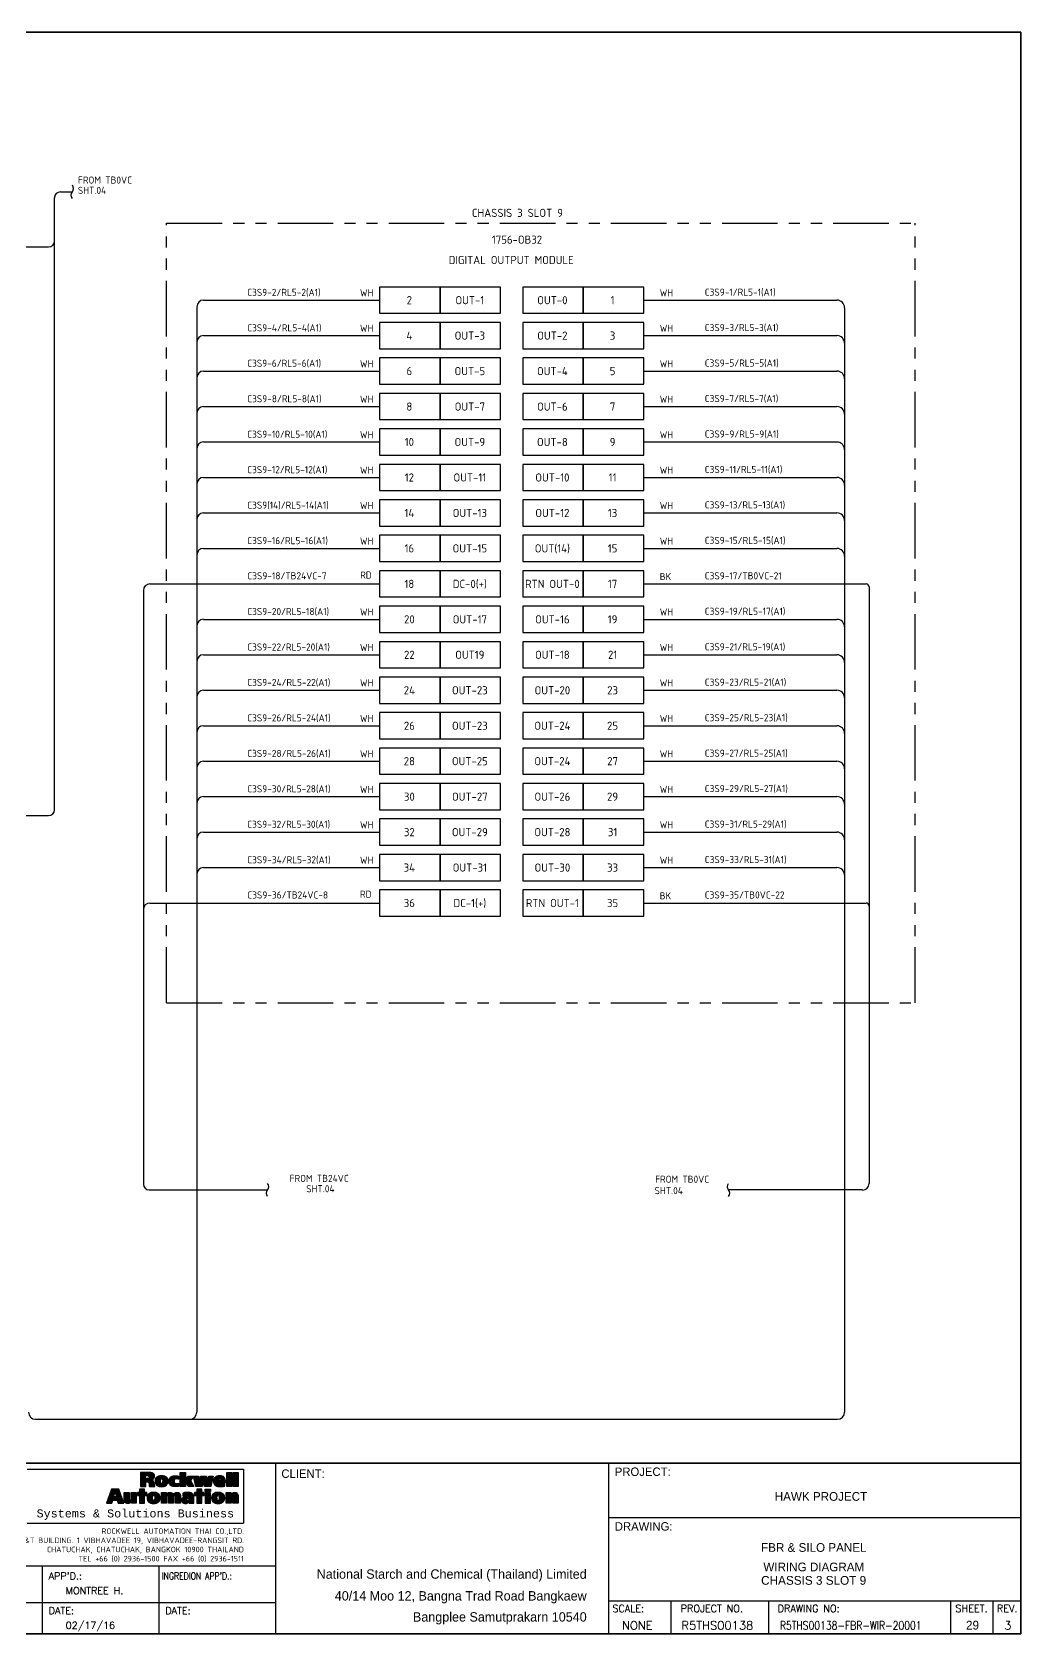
# Model space of a CAD drawing. Header units: inches. Extents: x 579627 to 667544, y 458630 to 507164.
# Drawn here: x 652572 to 654241, y 489908 to 492612 of the extents above; entities that cross this region are included whole.
import ezdxf
from ezdxf.enums import TextEntityAlignment as Align

# ---------------------------------------------------------------- set-up
doc = ezdxf.new("R2010")
doc.units = ezdxf.units.IN
doc.header["$MEASUREMENT"] = 0
doc.linetypes.add('PHANTOM2', pattern=[1.25, 0.625, -0.125, 0.125, -0.125, 0.125, -0.125])
for name, color, linetype in [('ASHADE', 7, 'Continuous'), ('GT_1', 9, 'Continuous'), ('HELPPOINT', 7, 'Continuous'), ('IE-EQUIP', 253, 'Continuous'), ('MEMBER', 7, 'Continuous'), ('RA_LOGO', 2, 'Continuous'), ('TITLE_BOX', 7, 'Continuous')]:
    doc.layers.add(name, color=color, linetype=linetype)
doc.styles.add('BOLD', font='monos.ttf')
doc.styles.add('HTX11', font='O8111901')
doc.styles.add('ISO3098B', font='ISO3098B.shx')
doc.styles.add('ROMANS', font='romans.shx', dxfattribs={"width": 0.85, "height": 25})
doc.styles.add('T1', font='browa.ttf', dxfattribs={"height": 1000})

# ---------------------------------------------------------------- blocks, each defined once
blk = doc.blocks.new('RA_LOGO1')
at = {"layer": 'RA_LOGO', "linetype": 'Continuous'}
h = blk.add_hatch(color=1, dxfattribs=at)
h.paths.add_polyline_path([(0.987, 0.539), (1.017, 0.539), (1.033, 0.538), (1.046, 0.533), (1.055, 0.521), (1.061, 0.505), (1.065, 0.484), (1.068, 0.461), (1.071, 0.439), (1.074, 0.42), (1.213, 0.42), (1.207, 0.439), (1.203, 0.46), (1.199, 0.482), (1.195, 0.504), (1.189, 0.526), (1.18, 0.545), (1.166, 0.562), (1.147, 0.575), (1.12, 0.583), (1.142, 0.59), (1.16, 0.598), (1.175, 0.609), (1.188, 0.621), (1.197, 0.637), (1.203, 0.655), (1.205, 0.677), (1.204, 0.694), (1.2, 0.709), (1.194, 0.723), (1.185, 0.734), (1.175, 0.744), (1.162, 0.752), (1.147, 0.759), (1.131, 0.763), (1.112, 0.767), (1.092, 0.769), (1.07, 0.77), (0.853, 0.77), (0.853, 0.42), (0.987, 0.42)])
h.paths.add_polyline_path([(0.981, 0.617), (0.981, 0.692), (1.018, 0.692), (1.044, 0.689), (1.063, 0.679), (1.071, 0.656), (1.066, 0.635), (1.054, 0.623), (1.036, 0.618), (1.016, 0.617)], flags=16)
h = blk.add_hatch(color=1, dxfattribs=at)
h.paths.add_polyline_path([(1.3, 0.676), (1.285, 0.67), (1.271, 0.663), (1.258, 0.654), (1.247, 0.644), (1.238, 0.633), (1.23, 0.62), (1.225, 0.606), (1.22, 0.591), (1.218, 0.574), (1.217, 0.556), (1.218, 0.538), (1.22, 0.522), (1.224, 0.506), (1.229, 0.492), (1.235, 0.479), (1.243, 0.467), (1.253, 0.456), (1.264, 0.447), (1.276, 0.438), (1.29, 0.431), (1.305, 0.425), (1.321, 0.421), (1.339, 0.417), (1.358, 0.415), (1.378, 0.415), (1.399, 0.415), (1.418, 0.417), (1.435, 0.421), (1.452, 0.425), (1.467, 0.431), (1.481, 0.438), (1.493, 0.447), (1.504, 0.456), (1.514, 0.467), (1.522, 0.479), (1.528, 0.492), (1.534, 0.506), (1.537, 0.522), (1.54, 0.538), (1.54, 0.556), (1.539, 0.574), (1.537, 0.591), (1.533, 0.606), (1.527, 0.62), (1.519, 0.633), (1.51, 0.644), (1.499, 0.654), (1.486, 0.663), (1.472, 0.67), (1.456, 0.676), (1.439, 0.681), (1.42, 0.684), (1.4, 0.686), (1.378, 0.687), (1.357, 0.686), (1.336, 0.684), (1.317, 0.681)])
h.paths.add_polyline_path([(1.36, 0.605), (1.378, 0.612), (1.396, 0.605), (1.404, 0.584), (1.406, 0.556), (1.405, 0.529), (1.401, 0.508), (1.393, 0.494), (1.378, 0.49), (1.364, 0.494), (1.356, 0.508), (1.352, 0.529), (1.351, 0.556), (1.353, 0.584)], flags=16)
for color, points in [(1, [(1.697, 0.575), (1.705, 0.591), (1.718, 0.603), (1.735, 0.61), (1.756, 0.612), (1.778, 0.61), (1.796, 0.606), (1.813, 0.599), (1.813, 0.676), (1.793, 0.681), (1.771, 0.684), (1.748, 0.686), (1.721, 0.687), (1.699, 0.686), (1.679, 0.684), (1.66, 0.681), (1.643, 0.676), (1.627, 0.67), (1.613, 0.663), (1.601, 0.654), (1.59, 0.644), (1.581, 0.633), (1.573, 0.62), (1.567, 0.606), (1.563, 0.591), (1.561, 0.574), (1.56, 0.556), (1.56, 0.538), (1.563, 0.522), (1.566, 0.506), (1.572, 0.492), (1.578, 0.479), (1.586, 0.467), (1.596, 0.456), (1.607, 0.447), (1.619, 0.438), (1.632, 0.431), (1.648, 0.425), (1.664, 0.421), (1.682, 0.417), (1.701, 0.415), (1.721, 0.415), (1.748, 0.415), (1.772, 0.418), (1.794, 0.422), (1.815, 0.428), (1.815, 0.505), (1.797, 0.496), (1.778, 0.491), (1.756, 0.49), (1.735, 0.492), (1.718, 0.5), (1.705, 0.514), (1.697, 0.531), (1.694, 0.554)]), (1, [(2.233, 0.42), (2.391, 0.42), (2.423, 0.598), (2.424, 0.598), (2.455, 0.42), (2.612, 0.42), (2.671, 0.681), (2.556, 0.681), (2.533, 0.511), (2.532, 0.511), (2.503, 0.681), (2.351, 0.681), (2.324, 0.511), (2.323, 0.511), (2.298, 0.681), (2.174, 0.681)]), (1, [(3.007, 0.42), (3.13, 0.42), (3.13, 0.769), (3.007, 0.769)]), (1, [(3.292, 0.769), (3.169, 0.769), (3.169, 0.42), (3.292, 0.42)]), (252, [(0.745, 0.265), (0.617, 0.265), (0.617, 0.112), (0.617, 0.096), (0.611, 0.082), (0.594, 0.076), (0.579, 0.082), (0.573, 0.096), (0.572, 0.112), (0.572, 0.265), (0.444, 0.265), (0.444, 0.081), (0.445, 0.062), (0.449, 0.046), (0.455, 0.031), (0.465, 0.018), (0.478, 0.008), (0.494, 0.001), (0.513, -0.004), (0.537, -0.006), (0.558, -0.004), (0.579, 0.001), (0.597, 0.011), (0.612, 0.026), (0.625, 0.047), (0.625, 0), (0.745, 0)]), (252, [(0.956, 0.191), (1.011, 0.191), (1.011, 0.265), (0.956, 0.265), (0.956, 0.355), (0.828, 0.355), (0.828, 0.265), (0.774, 0.265), (0.774, 0.191), (0.828, 0.191), (0.828, 0), (0.956, 0)]), (252, [(1.505, 0.153), (1.505, 0.169), (1.511, 0.183), (1.528, 0.189), (1.543, 0.183), (1.549, 0.169), (1.55, 0.153), (1.55, 0), (1.678, 0), (1.678, 0.153), (1.679, 0.169), (1.685, 0.183), (1.701, 0.189), (1.717, 0.183), (1.723, 0.169), (1.724, 0.153), (1.724, 0), (1.852, 0), (1.852, 0.159), (1.851, 0.173), (1.851, 0.187), (1.85, 0.202), (1.847, 0.215), (1.843, 0.228), (1.836, 0.24), (1.827, 0.25), (1.816, 0.259), (1.8, 0.265), (1.781, 0.269), (1.758, 0.271), (1.738, 0.269), (1.717, 0.264), (1.698, 0.255), (1.682, 0.242), (1.672, 0.225), (1.663, 0.242), (1.649, 0.255), (1.631, 0.264), (1.61, 0.269), (1.589, 0.271), (1.57, 0.27), (1.551, 0.266), (1.535, 0.259), (1.52, 0.249), (1.508, 0.236), (1.497, 0.217), (1.497, 0.265), (1.377, 0.265), (1.377, 0), (1.505, 0)]), (252, [(2.257, 0), (2.386, 0), (2.386, 0.191), (2.441, 0.191), (2.441, 0.265), (2.386, 0.265), (2.386, 0.355), (2.257, 0.355), (2.257, 0.265), (2.203, 0.265), (2.203, 0.191), (2.257, 0.191)]), (252, [(3.117, 0.153), (3.117, 0.169), (3.123, 0.183), (3.14, 0.189), (3.155, 0.183), (3.161, 0.169), (3.162, 0.153), (3.162, 0), (3.29, 0), (3.29, 0.184), (3.289, 0.203), (3.285, 0.219), (3.279, 0.234), (3.269, 0.247), (3.256, 0.257), (3.24, 0.265), (3.221, 0.269), (3.197, 0.271), (3.176, 0.269), (3.155, 0.263), (3.137, 0.253), (3.122, 0.239), (3.109, 0.217), (3.109, 0.265), (2.989, 0.265), (2.989, 0), (3.117, 0)])]:
    blk.add_hatch(color=color, dxfattribs=at).paths.add_polyline_path(points)
h = blk.add_hatch(color=1, dxfattribs=at)
h.paths.add_polyline_path([(1.973, 0.769), (1.847, 0.769), (1.847, 0.42), (1.973, 0.42), (1.973, 0.566)])
h.paths.add_polyline_path([(1.974, 0.566), (2.045, 0.42), (2.187, 0.42), (2.101, 0.566), (2.173, 0.681), (2.036, 0.681)])
h = blk.add_hatch(color=1, dxfattribs=at)
h.paths.add_polyline_path([(2.817, 0.415), (2.838, 0.415), (2.859, 0.415), (2.88, 0.416), (2.901, 0.418), (2.92, 0.421), (2.938, 0.425), (2.956, 0.43), (2.956, 0.497), (2.939, 0.49), (2.918, 0.485), (2.895, 0.482), (2.87, 0.481), (2.849, 0.482), (2.83, 0.485), (2.815, 0.493), (2.804, 0.504), (2.8, 0.521), (2.975, 0.521), (2.975, 0.536), (2.974, 0.555), (2.972, 0.572), (2.969, 0.589), (2.965, 0.605), (2.96, 0.619), (2.953, 0.632), (2.944, 0.645), (2.934, 0.655), (2.922, 0.665), (2.909, 0.673), (2.894, 0.679), (2.877, 0.683), (2.858, 0.686), (2.838, 0.687), (2.816, 0.686), (2.795, 0.684), (2.777, 0.681), (2.759, 0.676), (2.744, 0.67), (2.73, 0.663), (2.717, 0.654), (2.706, 0.644), (2.697, 0.633), (2.69, 0.62), (2.684, 0.606), (2.679, 0.591), (2.677, 0.574), (2.676, 0.556), (2.677, 0.538), (2.679, 0.522), (2.683, 0.507), (2.688, 0.492), (2.694, 0.479), (2.702, 0.467), (2.712, 0.456), (2.723, 0.447), (2.735, 0.438), (2.749, 0.431), (2.764, 0.425), (2.78, 0.421), (2.798, 0.417)])
h.paths.add_polyline_path([(2.799, 0.576), (2.801, 0.598), (2.811, 0.618), (2.834, 0.627), (2.855, 0.618), (2.864, 0.598), (2.865, 0.576)], flags=16)
h = blk.add_hatch(color=252, dxfattribs=at)
h.paths.add_polyline_path([(0.272, 0.077), (0.296, 0), (0.439, 0), (0.312, 0.355), (0.124, 0.355), (0, 0), (0.136, 0), (0.158, 0.077)])
h.paths.add_polyline_path([(0.255, 0.162), (0.177, 0.162), (0.216, 0.28)], flags=16)
h = blk.add_hatch(color=252, dxfattribs=at)
h.paths.add_polyline_path([(1.14, -0.003), (1.159, -0.005), (1.18, -0.006), (1.201, -0.005), (1.22, -0.003), (1.238, 0), (1.255, 0.005), (1.27, 0.011), (1.284, 0.018), (1.297, 0.027), (1.308, 0.036), (1.317, 0.047), (1.326, 0.06), (1.333, 0.073), (1.338, 0.087), (1.342, 0.103), (1.344, 0.12), (1.345, 0.137), (1.344, 0.156), (1.341, 0.173), (1.337, 0.188), (1.331, 0.203), (1.323, 0.216), (1.313, 0.227), (1.302, 0.238), (1.29, 0.246), (1.275, 0.254), (1.259, 0.26), (1.242, 0.265), (1.223, 0.268), (1.202, 0.27), (1.18, 0.271), (1.158, 0.27), (1.137, 0.268), (1.118, 0.265), (1.101, 0.26), (1.085, 0.254), (1.071, 0.246), (1.058, 0.238), (1.047, 0.227), (1.038, 0.216), (1.03, 0.203), (1.024, 0.188), (1.02, 0.173), (1.017, 0.156), (1.016, 0.137), (1.017, 0.12), (1.019, 0.103), (1.023, 0.087), (1.028, 0.073), (1.035, 0.06), (1.043, 0.047), (1.053, 0.036), (1.064, 0.027), (1.076, 0.018), (1.09, 0.011), (1.105, 0.005), (1.122, 0)])
h.paths.add_polyline_path([(1.165, 0.075), (1.157, 0.089), (1.153, 0.111), (1.152, 0.137), (1.154, 0.166), (1.162, 0.187), (1.18, 0.195), (1.198, 0.187), (1.207, 0.166), (1.208, 0.137), (1.207, 0.111), (1.204, 0.089), (1.195, 0.075), (1.18, 0.07)], flags=16)
h = blk.add_hatch(color=252, dxfattribs=at)
h.paths.add_polyline_path([(1.883, 0.052), (1.889, 0.036), (1.899, 0.023), (1.911, 0.012), (1.926, 0.004), (1.942, -0.001), (1.96, -0.005), (1.978, -0.006), (1.999, -0.004), (2.019, 0.001), (2.037, 0.01), (2.052, 0.022), (2.065, 0.04), (2.065, 0), (2.184, 0), (2.184, 0.161), (2.183, 0.18), (2.179, 0.197), (2.173, 0.212), (2.165, 0.225), (2.155, 0.236), (2.144, 0.245), (2.131, 0.252), (2.117, 0.258), (2.102, 0.263), (2.086, 0.266), (2.07, 0.268), (2.054, 0.27), (2.038, 0.271), (2.022, 0.271), (1.995, 0.27), (1.973, 0.269), (1.953, 0.266), (1.933, 0.261), (1.911, 0.256), (1.911, 0.181), (1.932, 0.19), (1.954, 0.197), (1.977, 0.202), (2, 0.204), (2.019, 0.203), (2.037, 0.2), (2.053, 0.194), (2.063, 0.183), (2.067, 0.165), (2.053, 0.167), (2.036, 0.168), (2.018, 0.169), (2, 0.168), (1.983, 0.167), (1.965, 0.164), (1.948, 0.16), (1.933, 0.154), (1.918, 0.147), (1.906, 0.137), (1.896, 0.125), (1.888, 0.11), (1.883, 0.092), (1.881, 0.072)])
h.paths.add_polyline_path([(1.998, 0.086), (2.007, 0.106), (2.028, 0.115), (2.055, 0.116), (2.067, 0.116), (2.067, 0.108), (2.063, 0.086), (2.05, 0.068), (2.028, 0.061), (2.011, 0.064), (2.001, 0.072)], flags=16)
h = blk.add_hatch(color=252, dxfattribs=at)
h.paths.add_polyline_path([(2.471, 0), (2.599, 0), (2.599, 0.264), (2.471, 0.264)])
h.paths.add_polyline_path([(2.599, 0.296), (2.599, 0.355), (2.471, 0.355), (2.471, 0.296)])
h = blk.add_hatch(color=252, dxfattribs=at)
h.paths.add_polyline_path([(2.751, -0.003), (2.77, -0.005), (2.791, -0.006), (2.811, -0.005), (2.831, -0.003), (2.849, 0), (2.865, 0.005), (2.881, 0.011), (2.895, 0.018), (2.907, 0.027), (2.918, 0.036), (2.928, 0.047), (2.936, 0.06), (2.943, 0.073), (2.948, 0.087), (2.952, 0.103), (2.955, 0.12), (2.955, 0.137), (2.954, 0.156), (2.952, 0.173), (2.947, 0.188), (2.941, 0.203), (2.934, 0.216), (2.924, 0.227), (2.913, 0.238), (2.9, 0.246), (2.886, 0.254), (2.87, 0.26), (2.852, 0.265), (2.833, 0.268), (2.813, 0.27), (2.791, 0.271), (2.769, 0.27), (2.748, 0.268), (2.729, 0.265), (2.711, 0.26), (2.695, 0.254), (2.681, 0.246), (2.669, 0.238), (2.658, 0.227), (2.648, 0.216), (2.64, 0.203), (2.634, 0.188), (2.63, 0.173), (2.628, 0.156), (2.627, 0.137), (2.627, 0.12), (2.63, 0.103), (2.633, 0.087), (2.639, 0.073), (2.645, 0.06), (2.654, 0.047), (2.663, 0.036), (2.674, 0.027), (2.687, 0.018), (2.701, 0.011), (2.716, 0.005), (2.733, 0)])
h.paths.add_polyline_path([(2.776, 0.075), (2.768, 0.089), (2.764, 0.111), (2.763, 0.137), (2.765, 0.166), (2.773, 0.187), (2.791, 0.195), (2.809, 0.187), (2.817, 0.166), (2.819, 0.137), (2.818, 0.111), (2.814, 0.089), (2.806, 0.075), (2.791, 0.07)], flags=16)
at = {"layer": 'RA_LOGO', "color": 1, "linetype": 'Continuous'}
for points in [[(1.147, 0.759), (1.131, 0.763), (1.112, 0.767), (1.092, 0.769), (1.07, 0.77), (0.853, 0.77), (0.853, 0.42), (0.987, 0.42), (0.987, 0.539), (1.017, 0.539), (1.033, 0.538), (1.046, 0.533), (1.055, 0.521), (1.061, 0.505), (1.065, 0.484), (1.068, 0.461), (1.071, 0.439), (1.074, 0.42), (1.213, 0.42), (1.207, 0.439), (1.203, 0.46), (1.199, 0.482), (1.195, 0.504), (1.189, 0.526), (1.18, 0.545), (1.166, 0.562), (1.147, 0.575), (1.121, 0.583), (1.121, 0.584), (1.142, 0.59), (1.16, 0.598), (1.175, 0.609), (1.188, 0.621), (1.197, 0.637), (1.203, 0.655), (1.205, 0.677), (1.204, 0.694), (1.2, 0.709), (1.194, 0.723), (1.185, 0.734), (1.175, 0.744), (1.162, 0.752)], [(1.016, 0.617), (0.981, 0.617), (0.981, 0.692), (1.018, 0.692), (1.044, 0.689), (1.063, 0.679), (1.071, 0.656), (1.066, 0.635), (1.054, 0.623), (1.036, 0.618)], [(1.456, 0.676), (1.439, 0.681), (1.42, 0.684), (1.4, 0.686), (1.378, 0.687), (1.357, 0.686), (1.336, 0.684), (1.317, 0.681), (1.3, 0.676), (1.285, 0.67), (1.271, 0.663), (1.258, 0.654), (1.247, 0.644), (1.238, 0.633), (1.23, 0.62), (1.225, 0.606), (1.22, 0.591), (1.218, 0.574), (1.217, 0.556), (1.217, 0.556), (1.218, 0.538), (1.22, 0.522), (1.224, 0.506), (1.229, 0.492), (1.235, 0.479), (1.243, 0.467), (1.253, 0.456), (1.264, 0.447), (1.276, 0.438), (1.29, 0.431), (1.305, 0.425), (1.321, 0.421), (1.339, 0.417), (1.358, 0.415), (1.378, 0.415), (1.399, 0.415), (1.418, 0.417), (1.435, 0.421), (1.452, 0.425), (1.467, 0.431), (1.481, 0.438), (1.493, 0.447), (1.504, 0.456), (1.514, 0.467), (1.522, 0.479), (1.528, 0.492), (1.534, 0.506), (1.537, 0.522), (1.54, 0.538), (1.54, 0.556), (1.539, 0.574), (1.537, 0.591), (1.533, 0.606), (1.527, 0.62), (1.519, 0.633), (1.51, 0.644), (1.499, 0.654), (1.486, 0.663), (1.472, 0.67)], [(1.351, 0.556), (1.353, 0.584), (1.36, 0.605), (1.378, 0.612), (1.396, 0.605), (1.404, 0.584), (1.406, 0.556), (1.405, 0.529), (1.401, 0.508), (1.393, 0.494), (1.378, 0.49), (1.364, 0.494), (1.356, 0.508), (1.352, 0.529)], [(1.679, 0.684), (1.699, 0.686), (1.721, 0.687), (1.748, 0.686), (1.771, 0.684), (1.793, 0.681), (1.813, 0.676), (1.813, 0.599), (1.796, 0.606), (1.778, 0.61), (1.756, 0.612), (1.735, 0.61), (1.718, 0.603), (1.705, 0.591), (1.697, 0.575), (1.694, 0.554), (1.697, 0.531), (1.705, 0.514), (1.718, 0.5), (1.735, 0.492), (1.756, 0.49), (1.778, 0.491), (1.797, 0.496), (1.815, 0.505), (1.815, 0.428), (1.794, 0.422), (1.772, 0.418), (1.748, 0.415), (1.721, 0.415), (1.701, 0.415), (1.682, 0.417), (1.664, 0.421), (1.648, 0.425), (1.632, 0.431), (1.619, 0.438), (1.607, 0.447), (1.596, 0.456), (1.586, 0.467), (1.578, 0.479), (1.572, 0.492), (1.566, 0.506), (1.563, 0.522), (1.56, 0.538), (1.56, 0.556), (1.561, 0.574), (1.563, 0.591), (1.567, 0.606), (1.573, 0.62), (1.581, 0.633), (1.59, 0.644), (1.601, 0.654), (1.613, 0.663), (1.627, 0.67), (1.643, 0.676), (1.66, 0.681)], [(1.973, 0.42), (1.847, 0.42), (1.847, 0.769), (1.973, 0.769), (1.973, 0.566), (1.974, 0.566), (1.973, 0.566)], [(2.045, 0.42), (1.974, 0.566), (2.036, 0.681), (2.173, 0.681), (2.101, 0.566), (2.187, 0.42)], [(2.455, 0.42), (2.424, 0.598), (2.423, 0.598), (2.391, 0.42), (2.233, 0.42), (2.174, 0.681), (2.298, 0.681), (2.323, 0.511), (2.324, 0.511), (2.351, 0.681), (2.503, 0.681), (2.532, 0.511), (2.533, 0.511), (2.556, 0.681), (2.671, 0.681), (2.612, 0.42)], [(2.817, 0.415), (2.838, 0.415), (2.859, 0.415), (2.88, 0.416), (2.901, 0.418), (2.92, 0.421), (2.938, 0.425), (2.956, 0.43), (2.956, 0.497), (2.939, 0.49), (2.918, 0.485), (2.895, 0.482), (2.87, 0.481), (2.849, 0.482), (2.83, 0.485), (2.815, 0.493), (2.804, 0.504), (2.8, 0.521), (2.975, 0.521), (2.975, 0.536), (2.974, 0.555), (2.972, 0.572), (2.969, 0.589), (2.965, 0.605), (2.96, 0.619), (2.953, 0.632), (2.944, 0.645), (2.934, 0.655), (2.922, 0.665), (2.909, 0.673), (2.894, 0.679), (2.877, 0.683), (2.858, 0.686), (2.838, 0.687), (2.816, 0.686), (2.795, 0.684), (2.777, 0.681), (2.759, 0.676), (2.744, 0.67), (2.73, 0.663), (2.717, 0.654), (2.706, 0.644), (2.697, 0.633), (2.69, 0.62), (2.684, 0.606), (2.679, 0.591), (2.677, 0.574), (2.676, 0.556), (2.676, 0.556), (2.677, 0.538), (2.679, 0.522), (2.683, 0.507), (2.688, 0.492), (2.694, 0.479), (2.702, 0.467), (2.712, 0.456), (2.723, 0.447), (2.735, 0.438), (2.749, 0.431), (2.764, 0.425), (2.78, 0.421), (2.798, 0.417)], [(2.865, 0.576), (2.799, 0.576), (2.801, 0.598), (2.811, 0.618), (2.834, 0.627), (2.855, 0.618), (2.864, 0.598)], [(3.007, 0.42), (3.007, 0.769), (3.13, 0.769), (3.13, 0.42)], [(3.169, 0.42), (3.169, 0.769), (3.292, 0.769), (3.292, 0.42)]]:
    blk.add_lwpolyline(points, close=True, dxfattribs=at)
at = {"layer": 'RA_LOGO', "color": 252, "linetype": 'Continuous'}
for points in [[(0.296, 0), (0.439, 0), (0.312, 0.355), (0.124, 0.355), (0, 0), (0.136, 0), (0.158, 0.077), (0.272, 0.077)], [(0.216, 0.279), (0.217, 0.279), (0.255, 0.162), (0.177, 0.162)], [(0.455, 0.031), (0.449, 0.046), (0.445, 0.062), (0.444, 0.081), (0.444, 0.265), (0.572, 0.265), (0.572, 0.112), (0.573, 0.096), (0.579, 0.082), (0.594, 0.076), (0.611, 0.082), (0.617, 0.096), (0.617, 0.112), (0.617, 0.265), (0.745, 0.265), (0.745, 0), (0.625, 0), (0.625, 0.045), (0.624, 0.045), (0.612, 0.026), (0.597, 0.011), (0.579, 0.001), (0.558, -0.004), (0.537, -0.006), (0.513, -0.004), (0.494, 0.001), (0.478, 0.008), (0.465, 0.018)], [(0.956, 0.191), (1.011, 0.191), (1.011, 0.265), (0.956, 0.265), (0.956, 0.355), (0.828, 0.355), (0.828, 0.265), (0.774, 0.265), (0.774, 0.191), (0.828, 0.191), (0.828, 0), (0.956, 0)], [(1.158, 0.27), (1.137, 0.268), (1.118, 0.265), (1.101, 0.26), (1.085, 0.254), (1.071, 0.246), (1.058, 0.238), (1.047, 0.227), (1.038, 0.216), (1.03, 0.203), (1.024, 0.188), (1.02, 0.173), (1.017, 0.156), (1.016, 0.137), (1.016, 0.137), (1.017, 0.12), (1.019, 0.103), (1.023, 0.087), (1.028, 0.073), (1.035, 0.06), (1.043, 0.047), (1.053, 0.036), (1.064, 0.027), (1.076, 0.018), (1.09, 0.011), (1.105, 0.005), (1.122, 0), (1.14, -0.003), (1.159, -0.005), (1.18, -0.006), (1.201, -0.005), (1.22, -0.003), (1.238, 0), (1.255, 0.005), (1.27, 0.011), (1.284, 0.018), (1.297, 0.027), (1.308, 0.036), (1.317, 0.047), (1.326, 0.06), (1.333, 0.073), (1.338, 0.087), (1.342, 0.103), (1.344, 0.12), (1.345, 0.137), (1.345, 0.137), (1.344, 0.156), (1.341, 0.173), (1.337, 0.188), (1.331, 0.203), (1.323, 0.216), (1.313, 0.227), (1.302, 0.238), (1.29, 0.246), (1.275, 0.254), (1.259, 0.26), (1.242, 0.265), (1.223, 0.268), (1.202, 0.27), (1.18, 0.271), (1.18, 0.271)], [(1.152, 0.137), (1.154, 0.166), (1.162, 0.187), (1.18, 0.195), (1.198, 0.187), (1.207, 0.166), (1.208, 0.137), (1.207, 0.111), (1.204, 0.089), (1.195, 0.075), (1.18, 0.07), (1.165, 0.075), (1.157, 0.089), (1.153, 0.111)], [(1.549, 0.169), (1.543, 0.183), (1.528, 0.189), (1.511, 0.183), (1.505, 0.169), (1.505, 0.153), (1.505, 0), (1.377, 0), (1.377, 0.265), (1.497, 0.265), (1.497, 0.219), (1.499, 0.219), (1.508, 0.236), (1.52, 0.249), (1.535, 0.259), (1.551, 0.266), (1.57, 0.27), (1.589, 0.271), (1.61, 0.269), (1.631, 0.264), (1.649, 0.255), (1.663, 0.242), (1.672, 0.226), (1.673, 0.226), (1.682, 0.242), (1.698, 0.255), (1.717, 0.264), (1.738, 0.269), (1.758, 0.271), (1.781, 0.269), (1.8, 0.265), (1.816, 0.259), (1.827, 0.25), (1.836, 0.24), (1.843, 0.228), (1.847, 0.215), (1.85, 0.202), (1.851, 0.187), (1.851, 0.173), (1.852, 0.159), (1.852, 0), (1.724, 0), (1.724, 0.153), (1.723, 0.169), (1.717, 0.183), (1.701, 0.189), (1.685, 0.183), (1.679, 0.169), (1.678, 0.153), (1.678, 0), (1.55, 0), (1.55, 0.153)], [(1.973, 0.269), (1.953, 0.266), (1.933, 0.261), (1.911, 0.256), (1.911, 0.181), (1.932, 0.19), (1.954, 0.197), (1.977, 0.202), (2, 0.204), (2.019, 0.203), (2.037, 0.2), (2.053, 0.194), (2.063, 0.183), (2.067, 0.165), (2.053, 0.167), (2.036, 0.168), (2.018, 0.169), (2, 0.168), (1.983, 0.167), (1.965, 0.164), (1.948, 0.16), (1.933, 0.154), (1.918, 0.147), (1.906, 0.137), (1.896, 0.125), (1.888, 0.11), (1.883, 0.092), (1.881, 0.072), (1.881, 0.072), (1.883, 0.052), (1.889, 0.036), (1.899, 0.023), (1.911, 0.012), (1.926, 0.004), (1.942, -0.001), (1.96, -0.005), (1.978, -0.006), (1.999, -0.004), (2.019, 0.001), (2.037, 0.01), (2.052, 0.022), (2.064, 0.038), (2.065, 0.038), (2.065, 0), (2.184, 0), (2.184, 0.161), (2.183, 0.18), (2.179, 0.197), (2.173, 0.212), (2.165, 0.225), (2.155, 0.236), (2.144, 0.245), (2.131, 0.252), (2.117, 0.258), (2.102, 0.263), (2.086, 0.266), (2.07, 0.268), (2.054, 0.27), (2.038, 0.271), (2.022, 0.271), (1.995, 0.27)], [(2.067, 0.108), (2.063, 0.086), (2.05, 0.068), (2.028, 0.061), (2.011, 0.064), (2.001, 0.072), (1.998, 0.086), (2.007, 0.106), (2.028, 0.115), (2.055, 0.116), (2.067, 0.116)], [(2.386, 0), (2.386, 0.191), (2.441, 0.191), (2.441, 0.265), (2.386, 0.265), (2.386, 0.355), (2.257, 0.355), (2.257, 0.265), (2.203, 0.265), (2.203, 0.191), (2.257, 0.191), (2.257, 0)], [(2.471, 0.296), (2.471, 0.355), (2.599, 0.355), (2.599, 0.296)], [(2.599, 0), (2.599, 0.264), (2.471, 0.264), (2.471, 0)], [(2.87, 0.26), (2.852, 0.265), (2.833, 0.268), (2.813, 0.27), (2.791, 0.271), (2.769, 0.27), (2.748, 0.268), (2.729, 0.265), (2.711, 0.26), (2.695, 0.254), (2.681, 0.246), (2.669, 0.238), (2.658, 0.227), (2.648, 0.216), (2.64, 0.203), (2.634, 0.188), (2.63, 0.173), (2.628, 0.156), (2.627, 0.137), (2.627, 0.137), (2.627, 0.12), (2.63, 0.103), (2.633, 0.087), (2.639, 0.073), (2.645, 0.06), (2.654, 0.047), (2.663, 0.036), (2.674, 0.027), (2.687, 0.018), (2.701, 0.011), (2.716, 0.005), (2.733, 0), (2.751, -0.003), (2.77, -0.005), (2.791, -0.006), (2.811, -0.005), (2.831, -0.003), (2.849, 0), (2.865, 0.005), (2.881, 0.011), (2.895, 0.018), (2.907, 0.027), (2.918, 0.036), (2.928, 0.047), (2.936, 0.06), (2.943, 0.073), (2.948, 0.087), (2.952, 0.103), (2.955, 0.12), (2.955, 0.137), (2.955, 0.137), (2.954, 0.156), (2.952, 0.173), (2.947, 0.188), (2.941, 0.203), (2.934, 0.216), (2.924, 0.227), (2.913, 0.238), (2.9, 0.246), (2.886, 0.254)], [(2.763, 0.137), (2.765, 0.166), (2.773, 0.187), (2.791, 0.195), (2.809, 0.187), (2.817, 0.166), (2.819, 0.137), (2.818, 0.111), (2.814, 0.089), (2.806, 0.075), (2.791, 0.07), (2.776, 0.075), (2.768, 0.089), (2.764, 0.111)], [(3.117, 0.169), (3.117, 0.153), (3.117, 0), (2.989, 0), (2.989, 0.265), (3.109, 0.265), (3.109, 0.219), (3.11, 0.219), (3.122, 0.239), (3.137, 0.253), (3.155, 0.263), (3.176, 0.269), (3.197, 0.271), (3.221, 0.269), (3.24, 0.265), (3.256, 0.257), (3.269, 0.247), (3.279, 0.234), (3.285, 0.219), (3.289, 0.203), (3.29, 0.184), (3.29, 0), (3.162, 0), (3.162, 0.153), (3.161, 0.169), (3.155, 0.183), (3.14, 0.189), (3.123, 0.183)]]:
    blk.add_lwpolyline(points, close=True, dxfattribs=at)
blk = doc.blocks.new('TPA')
at = {"color": 0}
for p, q in [((565225.5, 502262.6), (565640.1, 502262.6)), ((565640.1, 502262.6), (565640.1, 502159)), ((565225.5, 502159), (565640.1, 502159))]:
    blk.add_line(p, q, dxfattribs=at)
at = {"color": 4}
for p, q in [((566459.5, 502010.1), (566459.5, 501946.4)), ((566647.2, 502010.1), (566647.2, 501946.4))]:
    blk.add_line(p, q, dxfattribs=at)
at = {"color": 4, "ltscale": 0.5}
for p, q in [((566996.2, 502010.1), (566996.2, 501946.4)), ((566996.2, 502010.1), (566996.2, 501946.4)), ((567077.1, 502010.1), (567077.1, 501946.4)), ((567077.1, 502010.1), (567077.1, 501946.4))]:
    blk.add_line(p, q, dxfattribs=at)
at = {"layer": 'GT_1', "color": 4}
for p, q in [((566341, 501946.4), (566341, 502273.8)), ((566341, 501946.4), (566341, 502273.8)), ((566341, 502010.1), (567131, 502010.1))]:
    blk.add_line(p, q, dxfattribs=at)
at = {"layer": 'GT_1', "color": 4, "flags": 128}
for points in [[(565702.1, 501946.4), (565702.1, 502273.8)], [(566341, 501946.4), (566341, 502273.8)], [(565702.1, 502076.3), (564807.7, 502076.3)], [(565254.9, 501946.4), (565254.9, 502076.3)], [(565478.5, 501946.4), (565478.5, 502076.3)], [(565702.1, 502006.4), (564807.7, 502006.4)]]:
    blk.add_lwpolyline(points, dxfattribs=at)
at = {"layer": 'HELPPOINT', "color": 4, "lineweight": 35}
for p, q in [((562706.8, 505019.3), (567131, 505019.3)), ((562706.8, 505019.3), (567131, 505019.3)), ((567131, 505019.3), (567131, 501946.4)), ((567131, 505019.3), (567131, 501946.4)), ((567131, 501946.4), (562706.8, 501946.4)), ((567131, 501946.4), (562706.8, 501946.4))]:
    blk.add_line(p, q, dxfattribs=at)
at = {"layer": 'HELPPOINT', "color": 4}
for p, q in [((566341, 502169.7), (567131, 502169.7)), ((566341, 502169.7), (567131, 502169.7)), ((566341, 502010.1), (567131, 502010.1))]:
    blk.add_line(p, q, dxfattribs=at)
at = {"layer": 'MEMBER', "color": 4, "lineweight": 35}
blk.add_line((562706.8, 502273.8), (567131, 502273.8), dxfattribs=at)
blk.add_line((562706.8, 502273.8), (567131, 502273.8), dxfattribs=at)
at = {"layer": 'MEMBER', "color": 4}
for p, q in [((566341, 502169.7), (567131, 502169.7)), ((566341, 502169.7), (567131, 502169.7)), ((566341, 502010.1), (567131, 502010.1)), ((566341, 502010.1), (567131, 502010.1))]:
    blk.add_line(p, q, dxfattribs=at)
at = {"color": 0, "xscale": 76.7727272878401, "yscale": 76.77272728795651, "zscale": 76.772727288}
blk.add_blockref('RA_LOGO1', (565377.2, 502197.1), dxfattribs=at)
at = {"color": 4, "ltscale": 100, "style": 'HTX11'}
for s, p in [('HAWK PROJECT', (566747.6, 502210.2)), ('FBR & SILO PANEL', (566733.8, 502112.3)), ('WIRING DIAGRAM', (566733.8, 502074.9))]:
    blk.add_text(s, height=16.696, dxfattribs=at).set_placement(p, align=Align.MIDDLE_CENTER)
at = {"color": 0, "insert": (565243.3, 502185.3), "char_height": 15.355, "width": 438.272, "attachment_point": 1, "style": 'BOLD'}
blk.add_mtext('{\\W1.04;Systems & Solutions Business}', dxfattribs=at)
at = {"color": 4, "insert": (565640.9, 502148.9), "char_height": 10.5571, "width": 527.854, "attachment_point": 3, "style": 'ISO3098B'}
blk.add_mtext('ROCKWELL AUTOMATION THAI CO.,LTD.\\P22 FLOOR. TP&T BUILDING. 1 VIBHAVADEE 19, VIBHAVADEE-RANGSIT RD. CHATUCHAK, CHATUCHAK, BANGKOK 10900 THAILAND\\PTEL +66 (0) 2936-1500 FAX +66 (0) 2936-1511', dxfattribs=at)
at = {"style": 'HTX11'}
for tag, p in [('A', (566704.3, 502037.1)), ('B', (567038.2, 501963.3))]:
    blk.add_attdef(tag, text='', height=16.8, dxfattribs=at).set_placement(p, align=Align.MIDDLE_CENTER)
at = {"layer": 'GT_1', "color": 4, "style": 'HTX11'}
for s, p in [('CLIENT:', (565712.8, 502245.8)), ('PROJECT:', (566352.2, 502249.5)), ('DRAWING:', (566352.2, 502144.6))]:
    blk.add_text(s, height=16.19, dxfattribs=at).set_placement(p)
at = {"layer": 'MEMBER', "color": 4, "ltscale": 0.8, "style": 'ROMANS'}
for s, height, p in [("APP'D.:", 13.49, (565266.5, 502051.1)), ('MONTREE H.', 13.49, (565299.2, 502022.7)), ('SCALE:', 13.49, (566347.7, 501988.5)), ('PROJECT NO.', 13.495, (566478.7, 501988.5)), ('DRAWING NO:', 13.495, (566664.7, 501988.5)), ('SHEET.', 13.64, (567005.3, 501988.5)), ('REV.', 13.64, (567084.8, 501988.5)), ('DATE:', 13.49, (565266.5, 501984.5)), ('02/17/16', 13.49, (565299.2, 501956)), ('DATE:', 13.49, (565490.1, 501984.5)), ('NONE', 16.17, (566365.9, 501954.7)), ('R5THS00138', 16.17, (566480, 501954.7))]:
    blk.add_text(s, height=height, dxfattribs=at).set_placement(p)
at = {"layer": 'MEMBER', "color": 4, "ltscale": 0.8, "style": 'ROMANS', "width": 0.8}
for s, height, p in [("INGREDION APP'D.:", 13.495, (565483.3, 502051.1)), ('R5THS00138-FBR-WIR-20001', 16.175, (566668.8, 501954.7))]:
    blk.add_text(s, height=height, dxfattribs=at).set_placement(p)
at = {"layer": 'MEMBER', "color": 4, "ltscale": 0.8, "style": 'ROMANS'}
blk.add_text('3', height=16.2, dxfattribs=at).set_placement((567105.9, 501954.7), align=Align.CENTER)
at = {"layer": 'TITLE_BOX', "color": 7, "linetype": 'ByBlock', "style": 'T1'}
for s, p in [('National Starch and Chemical (Thailand) Limited', (566298.3, 502052.3)), ('40/14 Moo 12, Bangna Trad Road Bangkaew', (566298.3, 502010.5)), ('Bangplee Samutprakarn 10540', (566298.3, 501970.1))]:
    blk.add_text(s, height=18, dxfattribs=at).set_placement(p, align=Align.RIGHT)

msp = doc.modelspace()

# ---------------------------------------------------------------- linework, layer by layer
msp.add_line((652609.6, 491299), (652609.6, 492332))
at = {"color": 0}
for p, q in [((652619.6, 492342), (652639.8, 492342)), ((652327.1, 492249), (652599.6, 492249)), ((653603.9, 491680.3), (653979.4, 491680.3)), ((653984.4, 491675.3), (653984.4, 490668.1)), ((652327.1, 491289), (652599.6, 491289)), ((653603.9, 491141.5), (653979.4, 491141.5)), ((653973.3, 490657.1), (653747.1, 490657.1))]:
    msp.add_line(p, q, dxfattribs=at)
at = {"color": 4}
for p, q in [((652849.8, 492148.2), (652849.8, 490282.1)), ((652860.9, 492159.2), (653158.3, 492159.2)), ((653603.9, 492159.2), (653930, 492159.2)), ((653942.9, 492146.3), (653942.9, 490282.1)), ((652860.9, 492099.4), (653158.3, 492099.4)), ((653603.9, 492099.4), (653930, 492099.4)), ((652860.9, 492039.5), (653158.3, 492039.5)), ((653603.9, 492039.5), (653930, 492039.5)), ((652860.9, 491979.6), (653158.3, 491979.6)), ((653603.9, 491979.6), (653930, 491979.6)), ((652860.9, 491919.8), (653158.3, 491919.8)), ((653603.9, 491919.8), (653930, 491919.8)), ((652860.9, 491859.9), (653158.3, 491859.9)), ((653603.9, 491859.9), (653930, 491859.9)), ((652860.9, 491800), (653158.3, 491800)), ((653603.9, 491800), (653930, 491800)), ((652860.9, 491740.2), (653158.3, 491740.2)), ((653603.9, 491740.2), (653930, 491740.2)), ((652860.9, 491620.4), (653158.3, 491620.4)), ((653603.9, 491620.4), (653930, 491620.4)), ((652860.9, 491560.6), (653158.3, 491560.6)), ((653603.9, 491560.6), (653930, 491560.6)), ((652860.9, 491500.7), (653158.3, 491500.7)), ((653603.9, 491500.7), (653930, 491500.7)), ((652860.9, 491440.8), (653158.3, 491440.8)), ((653603.9, 491440.8), (653930, 491440.8)), ((652860.9, 491381), (653158.3, 491381)), ((653603.9, 491381), (653930, 491381)), ((652860.9, 491321.1), (653158.3, 491321.1)), ((653603.9, 491321.1), (653930, 491321.1)), ((652860.9, 491261.2), (653158.3, 491261.2)), ((653603.9, 491261.2), (653930, 491261.2)), ((652860.9, 491201.4), (653158.3, 491201.4)), ((653603.9, 491201.4), (653930, 491201.4)), ((652577.7, 490270.1), (653930.9, 490270.1))]:
    msp.add_line(p, q, dxfattribs=at)
at = {"color": 1}
for p, q in [((652770.6, 491680.3), (653158.3, 491680.3)), ((652759.5, 491669.2), (652759.5, 490667.1)), ((652770.6, 491141.5), (653158.3, 491141.5)), ((652769.5, 490657.1), (652969.2, 490657.1))]:
    msp.add_line(p, q, dxfattribs=at)
at = {"color": 0}
for points in [[(652639.8, 492330.9, -0.351), (652639.8, 492342, 0.351), (652639.8, 492353.1, -2.081666)], [(653747.1, 490646, 0.351), (653747.1, 490657.1, -0.351), (653747.1, 490668.2, 2.081666)]]:
    msp.add_lwpolyline(points, format="xyb", dxfattribs=at)
at = {"color": 1}
msp.add_lwpolyline([(652969.2, 490646, -0.351), (652969.2, 490657.1, 0.351), (652969.2, 490668.2, -2.081666)], format="xyb", dxfattribs=at)
for centre, start, end in [((652619.6, 492332), 90, 180), ((652599.6, 492259), 270, 0), ((652599.6, 491299), 270, 0)]:
    msp.add_arc(centre, 10, start, end)
at = {"color": 4}
for centre, radius, start, end in [((652860.9, 492148.2), 11.1, 90, 180), ((653930, 492146.3), 12.9, 0, 90), ((652860.9, 492088.3), 11.1, 90, 180), ((653930, 492086.4), 12.9, 0, 90), ((652860.9, 492028.4), 11.1, 90, 180), ((653930, 492026.6), 12.9, 0, 90), ((652860.9, 491968.6), 11.1, 90, 180), ((653930, 491966.7), 12.9, 0, 90), ((652860.9, 491908.7), 11.1, 90, 180), ((653930, 491906.8), 12.9, 0, 90), ((652860.9, 491848.8), 11.1, 90, 180), ((653930, 491847), 12.9, 0, 90), ((652860.9, 491789), 11.1, 90, 180), ((653930, 491787.1), 12.9, 0, 90), ((652860.9, 491729.1), 11.1, 90, 180), ((653930, 491727.2), 12.9, 0, 90), ((652860.9, 491609.4), 11.1, 90, 180), ((653930, 491607.5), 12.9, 0, 90), ((652860.9, 491549.5), 11.1, 90, 180), ((653930, 491547.6), 12.9, 0, 90), ((652860.9, 491489.6), 11.1, 90, 180), ((653930, 491487.8), 12.9, 0, 90), ((652860.9, 491429.8), 11.1, 90, 180), ((653930, 491427.9), 12.9, 0, 90), ((652860.9, 491369.9), 11.1, 90, 180), ((653930, 491368), 12.9, 0, 90), ((652860.9, 491310), 11.1, 90, 180), ((653930, 491308.2), 12.9, 0, 90), ((652860.9, 491250.2), 11.1, 90, 180), ((653930, 491248.3), 12.9, 0, 90), ((652860.9, 491190.3), 11.1, 90, 180), ((653930, 491188.4), 12.9, 0, 90), ((652577.7, 490282.1), 12, 180, 270), ((652837.8, 490282.1), 12, 270, 0), ((653930.9, 490282.1), 12, 270, 0)]:
    msp.add_arc(centre, radius, start, end, dxfattribs=at)
at = {"color": 1}
for centre, radius, start, end in [((652770.6, 491669.2), 11.1, 90, 180), ((652770.6, 491130.4), 11.1, 90, 180), ((652769.5, 490667.1), 10, 180, 270)]:
    msp.add_arc(centre, radius, start, end, dxfattribs=at)
at = {"color": 0}
for centre, radius, start, end in [((653979.4, 491675.3), 5, 0, 90), ((653979.4, 491136.5), 5, 0, 90), ((653973.3, 490668.1), 11.1, 270, 0)]:
    msp.add_arc(centre, radius, start, end, dxfattribs=at)
at = {"layer": 'ASHADE', "color": 4, "linetype": 'PHANTOM2', "ltscale": 150}
for p, q in [((652798.7, 490973.1), (652798.7, 492289.2)), ((652798.7, 492289.2), (654061.9, 492289.2)), ((654061.9, 490973.1), (654061.9, 492289.2)), ((652798.7, 490973.1), (654061.9, 490973.1))]:
    msp.add_line(p, q, dxfattribs=at)
at = {"layer": 'IE-EQUIP', "linetype": 'Continuous'}
for points in [[(653158.3, 492181.4), (653158.3, 492137.1), (653260.4, 492137.1), (653260.4, 492181.4)], [(653260.4, 492181.4), (653260.4, 492137.1), (653362.5, 492137.1), (653362.5, 492181.4)], [(653399.7, 492181.4), (653399.7, 492137.1), (653501.8, 492137.1), (653501.8, 492181.4)], [(653501.8, 492181.4), (653501.8, 492137.1), (653603.9, 492137.1), (653603.9, 492181.4)], [(653158.3, 492121.5), (653158.3, 492077.2), (653260.4, 492077.2), (653260.4, 492121.5)], [(653260.4, 492121.5), (653260.4, 492077.2), (653362.5, 492077.2), (653362.5, 492121.5)], [(653399.7, 492121.5), (653399.7, 492077.2), (653501.8, 492077.2), (653501.8, 492121.5)], [(653501.8, 492121.5), (653501.8, 492077.2), (653603.9, 492077.2), (653603.9, 492121.5)], [(653158.3, 492061.6), (653158.3, 492017.4), (653260.4, 492017.4), (653260.4, 492061.6)], [(653260.4, 492061.6), (653260.4, 492017.4), (653362.5, 492017.4), (653362.5, 492061.6)], [(653399.7, 492061.6), (653399.7, 492017.4), (653501.8, 492017.4), (653501.8, 492061.6)], [(653501.8, 492061.6), (653501.8, 492017.4), (653603.9, 492017.4), (653603.9, 492061.6)], [(653158.3, 492001.8), (653158.3, 491957.5), (653260.4, 491957.5), (653260.4, 492001.8)], [(653260.4, 492001.8), (653260.4, 491957.5), (653362.5, 491957.5), (653362.5, 492001.8)], [(653399.7, 492001.8), (653399.7, 491957.5), (653501.8, 491957.5), (653501.8, 492001.8)], [(653501.8, 492001.8), (653501.8, 491957.5), (653603.9, 491957.5), (653603.9, 492001.8)], [(653158.3, 491941.9), (653158.3, 491897.6), (653260.4, 491897.6), (653260.4, 491941.9)], [(653260.4, 491941.9), (653260.4, 491897.6), (653362.5, 491897.6), (653362.5, 491941.9)], [(653399.7, 491941.9), (653399.7, 491897.6), (653501.8, 491897.6), (653501.8, 491941.9)], [(653501.8, 491941.9), (653501.8, 491897.6), (653603.9, 491897.6), (653603.9, 491941.9)], [(653158.3, 491882), (653158.3, 491837.8), (653260.4, 491837.8), (653260.4, 491882)], [(653260.4, 491882), (653260.4, 491837.8), (653362.5, 491837.8), (653362.5, 491882)], [(653399.7, 491882), (653399.7, 491837.8), (653501.8, 491837.8), (653501.8, 491882)], [(653501.8, 491882), (653501.8, 491837.8), (653603.9, 491837.8), (653603.9, 491882)], [(653158.3, 491822.2), (653158.3, 491777.9), (653260.4, 491777.9), (653260.4, 491822.2)], [(653260.4, 491822.2), (653260.4, 491777.9), (653362.5, 491777.9), (653362.5, 491822.2)], [(653399.7, 491822.2), (653399.7, 491777.9), (653501.8, 491777.9), (653501.8, 491822.2)], [(653501.8, 491822.2), (653501.8, 491777.9), (653603.9, 491777.9), (653603.9, 491822.2)], [(653158.3, 491762.3), (653158.3, 491718), (653260.4, 491718), (653260.4, 491762.3)], [(653260.4, 491762.3), (653260.4, 491718), (653362.5, 491718), (653362.5, 491762.3)], [(653399.7, 491762.3), (653399.7, 491718), (653501.8, 491718), (653501.8, 491762.3)], [(653501.8, 491762.3), (653501.8, 491718), (653603.9, 491718), (653603.9, 491762.3)], [(653158.3, 491702.4), (653158.3, 491658.2), (653260.4, 491658.2), (653260.4, 491702.4)], [(653260.4, 491702.4), (653260.4, 491658.2), (653362.5, 491658.2), (653362.5, 491702.4)], [(653399.7, 491702.4), (653399.7, 491658.2), (653501.8, 491658.2), (653501.8, 491702.4)], [(653501.8, 491702.4), (653501.8, 491658.2), (653603.9, 491658.2), (653603.9, 491702.4)], [(653158.3, 491642.6), (653158.3, 491598.3), (653260.4, 491598.3), (653260.4, 491642.6)], [(653260.4, 491642.6), (653260.4, 491598.3), (653362.5, 491598.3), (653362.5, 491642.6)], [(653399.7, 491642.6), (653399.7, 491598.3), (653501.8, 491598.3), (653501.8, 491642.6)], [(653501.8, 491642.6), (653501.8, 491598.3), (653603.9, 491598.3), (653603.9, 491642.6)], [(653158.3, 491582.7), (653158.3, 491538.4), (653260.4, 491538.4), (653260.4, 491582.7)], [(653260.4, 491582.7), (653260.4, 491538.4), (653362.5, 491538.4), (653362.5, 491582.7)], [(653399.7, 491582.7), (653399.7, 491538.4), (653501.8, 491538.4), (653501.8, 491582.7)], [(653501.8, 491582.7), (653501.8, 491538.4), (653603.9, 491538.4), (653603.9, 491582.7)], [(653158.3, 491522.8), (653158.3, 491478.6), (653260.4, 491478.6), (653260.4, 491522.8)], [(653260.4, 491522.8), (653260.4, 491478.6), (653362.5, 491478.6), (653362.5, 491522.8)], [(653399.7, 491522.8), (653399.7, 491478.6), (653501.8, 491478.6), (653501.8, 491522.8)], [(653501.8, 491522.8), (653501.8, 491478.6), (653603.9, 491478.6), (653603.9, 491522.8)], [(653158.3, 491463), (653158.3, 491418.7), (653260.4, 491418.7), (653260.4, 491463)], [(653260.4, 491463), (653260.4, 491418.7), (653362.5, 491418.7), (653362.5, 491463)], [(653399.7, 491463), (653399.7, 491418.7), (653501.8, 491418.7), (653501.8, 491463)], [(653501.8, 491463), (653501.8, 491418.7), (653603.9, 491418.7), (653603.9, 491463)], [(653158.3, 491403.1), (653158.3, 491358.8), (653260.4, 491358.8), (653260.4, 491403.1)], [(653260.4, 491403.1), (653260.4, 491358.8), (653362.5, 491358.8), (653362.5, 491403.1)], [(653399.7, 491403.1), (653399.7, 491358.8), (653501.8, 491358.8), (653501.8, 491403.1)], [(653501.8, 491403.1), (653501.8, 491358.8), (653603.9, 491358.8), (653603.9, 491403.1)], [(653158.3, 491343.2), (653158.3, 491299), (653260.4, 491299), (653260.4, 491343.2)], [(653260.4, 491343.2), (653260.4, 491299), (653362.5, 491299), (653362.5, 491343.2)], [(653399.7, 491343.2), (653399.7, 491299), (653501.8, 491299), (653501.8, 491343.2)], [(653501.8, 491343.2), (653501.8, 491299), (653603.9, 491299), (653603.9, 491343.2)], [(653158.3, 491283.4), (653158.3, 491239.1), (653260.4, 491239.1), (653260.4, 491283.4)], [(653260.4, 491283.4), (653260.4, 491239.1), (653362.5, 491239.1), (653362.5, 491283.4)], [(653399.7, 491283.4), (653399.7, 491239.1), (653501.8, 491239.1), (653501.8, 491283.4)], [(653501.8, 491283.4), (653501.8, 491239.1), (653603.9, 491239.1), (653603.9, 491283.4)], [(653158.3, 491223.5), (653158.3, 491179.2), (653260.4, 491179.2), (653260.4, 491223.5)], [(653260.4, 491223.5), (653260.4, 491179.2), (653362.5, 491179.2), (653362.5, 491223.5)], [(653399.7, 491223.5), (653399.7, 491179.2), (653501.8, 491179.2), (653501.8, 491223.5)], [(653501.8, 491223.5), (653501.8, 491179.2), (653603.9, 491179.2), (653603.9, 491223.5)], [(653158.3, 491163.6), (653158.3, 491119.4), (653260.4, 491119.4), (653260.4, 491163.6)], [(653260.4, 491163.6), (653260.4, 491119.4), (653362.5, 491119.4), (653362.5, 491163.6)], [(653399.7, 491163.6), (653399.7, 491119.4), (653501.8, 491119.4), (653501.8, 491163.6)], [(653501.8, 491163.6), (653501.8, 491119.4), (653603.9, 491119.4), (653603.9, 491163.6)]]:
    msp.add_lwpolyline(points, close=True, dxfattribs=at)

# ---------------------------------------------------------------- block references
ref = msp.add_blockref('TPA', (155165.2, 48194.8), dxfattribs=dict(xscale=0.8800000000046566, yscale=0.8800000000046566, zscale=0.8800000000000001))
ref.add_attrib('SHT', '29', dxfattribs={"height": 14.82, "style": 'HTX11'}).set_placement((654158.8, 489922.5), align=Align.MIDDLE_CENTER)
ref.add_attrib('B', 'CHASSIS 3 SLOT 9', dxfattribs={"height": 14.821, "style": 'HTX11'}).set_placement((653890.7, 489998.1), align=Align.MIDDLE_CENTER)

# ---------------------------------------------------------------- texts
at = {"color": 0, "style": 'ISO3098B'}
for s, p in [('FROM TB0VC', (652649.3, 492356)), ('SHT.04', (652649, 492338.6)), ('BK', (653631, 491686.6)), ('C3S9-17/TB0VC-21', (653706.9, 491687.9)), ('BK', (653631, 491147.8)), ('C3S9-35/TB0VC-22', (653706.9, 491149.1)), ('FROM TB0VC', (653623.3, 490669.3)), ('SHT.04', (653622.2, 490650))]:
    msp.add_text(s, height=12, dxfattribs=at).set_placement(p)
at = {"color": 2, "style": 'ISO3098B'}
for s, p in [('CHASSIS 3 SLOT 9', (653390.8, 492306.6)), ('1756-OB32', (653390.1, 492261.4)), ('DIGITAL OUTPUT MODULE', (653380.2, 492227)), ('2', (653208.4, 492159.2)), ('OUT-1', (653310.5, 492159.2)), ('OUT-0', (653449.8, 492159.2)), ('1', (653551.4, 492159.2)), ('4', (653208.4, 492099.4)), ('OUT-3', (653310.5, 492099.4)), ('OUT-2', (653449.8, 492099.4)), ('3', (653551.4, 492099.4)), ('6', (653208.4, 492039.5)), ('OUT-5', (653310.5, 492039.5)), ('OUT-4', (653449.8, 492039.5)), ('5', (653551.4, 492039.5)), ('8', (653208.4, 491979.6)), ('OUT-7', (653310.5, 491979.6)), ('OUT-6', (653449.8, 491979.6)), ('7', (653551.4, 491979.6)), ('10', (653208.4, 491919.8)), ('OUT-9', (653310.5, 491919.8)), ('OUT-8', (653449.8, 491919.8)), ('9', (653551.4, 491919.8)), ('12', (653208.4, 491859.9)), ('OUT-11', (653310.5, 491859.9)), ('OUT-10', (653449.8, 491859.9)), ('11', (653551.4, 491859.9)), ('14', (653208.4, 491800)), ('OUT-13', (653310.5, 491800)), ('OUT-12', (653449.8, 491800)), ('13', (653551.4, 491800)), ('16', (653208.4, 491740.2)), ('OUT-15', (653310.5, 491740.2)), ('OUT(14)', (653449.8, 491740.2)), ('15', (653551.4, 491740.2)), ('18', (653208.4, 491680.3)), ('DC-0(+)', (653310.5, 491680.3)), ('RTN OUT-0', (653449.8, 491680.3)), ('17', (653551.4, 491680.3)), ('20', (653208.4, 491620.4)), ('OUT-17', (653310.5, 491620.4)), ('OUT-16', (653449.8, 491620.4)), ('19', (653551.4, 491620.4)), ('22', (653208.4, 491560.6)), ('OUT19', (653310.5, 491560.6)), ('OUT-18', (653449.8, 491560.6)), ('21', (653551.4, 491560.6)), ('24', (653208.4, 491500.7)), ('OUT-23', (653310.5, 491500.7)), ('OUT-20', (653449.8, 491500.7)), ('23', (653551.4, 491500.7)), ('26', (653208.4, 491440.8)), ('OUT-23', (653310.5, 491440.8)), ('OUT-24', (653449.8, 491440.8)), ('25', (653551.4, 491440.8)), ('28', (653208.4, 491381)), ('OUT-25', (653310.5, 491381)), ('OUT-24', (653449.8, 491381)), ('27', (653551.4, 491381)), ('30', (653208.4, 491321.1)), ('OUT-27', (653310.5, 491321.1)), ('OUT-26', (653449.8, 491321.1)), ('29', (653551.4, 491321.1)), ('32', (653208.4, 491261.2)), ('OUT-29', (653310.5, 491261.2)), ('OUT-28', (653449.8, 491261.2)), ('31', (653551.4, 491261.2)), ('34', (653208.4, 491201.4)), ('OUT-31', (653310.5, 491201.4)), ('OUT-30', (653449.8, 491201.4)), ('33', (653551.4, 491201.4)), ('36', (653208.4, 491141.5)), ('DC-1(+)', (653310.5, 491141.5)), ('RTN OUT-1', (653449.8, 491141.5)), ('35', (653551.4, 491141.5))]:
    msp.add_text(s, height=13.8, dxfattribs=at).set_placement(p, align=Align.MIDDLE)
at = {"color": 4, "style": 'ISO3098B'}
for s, p in [('C3S9-2/RL5-2(A1)', (652934.8, 492166.4)), ('WH', (653125.1, 492165.6)), ('WH', (653631, 492165.6)), ('C3S9-1/RL5-1(A1)', (653706.9, 492166.8)), ('C3S9-4/RL5-4(A1)', (652934.8, 492106.5)), ('WH', (653125.1, 492105.7)), ('WH', (653631, 492105.7)), ('C3S9-3/RL5-3(A1)', (653706.9, 492106.9)), ('C3S9-6/RL5-6(A1)', (652934.8, 492046.7)), ('C3S9-5/RL5-5(A1)', (653706.9, 492047.1)), ('WH', (653125.1, 492045.8)), ('WH', (653631, 492045.8)), ('C3S9-8/RL5-8(A1)', (652934.8, 491986.8)), ('WH', (653125.1, 491986)), ('WH', (653631, 491986)), ('C3S9-7/RL5-7(A1)', (653706.9, 491987.2)), ('C3S9-10/RL5-10(A1)', (652934.8, 491926.9)), ('WH', (653125.1, 491926.1)), ('WH', (653631, 491926.1)), ('C3S9-9/RL5-9(A1)', (653706.9, 491927.3)), ('C3S9-12/RL5-12(A1)', (652934.8, 491867.1)), ('WH', (653125.1, 491866.2)), ('WH', (653631, 491866.2)), ('C3S9-11/RL5-11(A1)', (653706.9, 491867.5)), ('C3S9(14)/RL5-14(A1)', (652934.8, 491807.2)), ('WH', (653125.1, 491806.4)), ('WH', (653631, 491806.4)), ('C3S9-13/RL5-13(A1)', (653706.9, 491807.6)), ('C3S9-16/RL5-16(A1)', (652934.8, 491747.3)), ('WH', (653125.1, 491746.5)), ('WH', (653631, 491746.5)), ('C3S9-15/RL5-15(A1)', (653706.9, 491747.7)), ('C3S9-20/RL5-18(A1)', (652934.8, 491627.6)), ('WH', (653125.1, 491626.8)), ('WH', (653631, 491626.8)), ('C3S9-19/RL5-17(A1)', (653706.9, 491628)), ('C3S9-22/RL5-20(A1)', (652934.8, 491567.7)), ('WH', (653125.1, 491566.9)), ('WH', (653631, 491566.9)), ('C3S9-21/RL5-19(A1)', (653706.9, 491568.1)), ('C3S9-24/RL5-22(A1)', (652934.8, 491507.9)), ('WH', (653125.1, 491507)), ('WH', (653631, 491507)), ('C3S9-23/RL5-21(A1)', (653706.9, 491508.3)), ('C3S9-26/RL5-24(A1)', (652934.8, 491448)), ('WH', (653125.1, 491447.2)), ('WH', (653631, 491447.2)), ('C3S9-25/RL5-23(A1)', (653706.9, 491448.4)), ('C3S9-28/RL5-26(A1)', (652934.8, 491388.1)), ('WH', (653125.1, 491387.3)), ('WH', (653631, 491387.3)), ('C3S9-27/RL5-25(A1)', (653706.9, 491388.5)), ('C3S9-30/RL5-28(A1)', (652934.8, 491328.3)), ('WH', (653125.1, 491327.4)), ('WH', (653631, 491327.4)), ('C3S9-29/RL5-27(A1)', (653706.9, 491328.7)), ('C3S9-32/RL5-30(A1)', (652934.8, 491268.4)), ('WH', (653125.1, 491267.6)), ('WH', (653631, 491267.6)), ('C3S9-31/RL5-29(A1)', (653706.9, 491268.8)), ('C3S9-34/RL5-32(A1)', (652934.8, 491208.5)), ('C3S9-33/RL5-31(A1)', (653706.9, 491208.9)), ('WH', (653125.1, 491207.7)), ('WH', (653631, 491207.7))]:
    msp.add_text(s, height=12, dxfattribs=at).set_placement(p)
at = {"color": 1, "style": 'ISO3098B'}
for s, p in [('C3S9-18/TB24VC-7', (652935, 491687.9)), ('RD', (653125.4, 491689.2)), ('C3S9-36/TB24VC-8', (652935, 491149.1)), ('RD', (653125.1, 491150.4)), ('FROM TB24VC', (653006.4, 490670.7)), ('SHT.04', (653034.4, 490653.2))]:
    msp.add_text(s, height=12, dxfattribs=at).set_placement(p)

doc.saveas('drawing.dxf')
